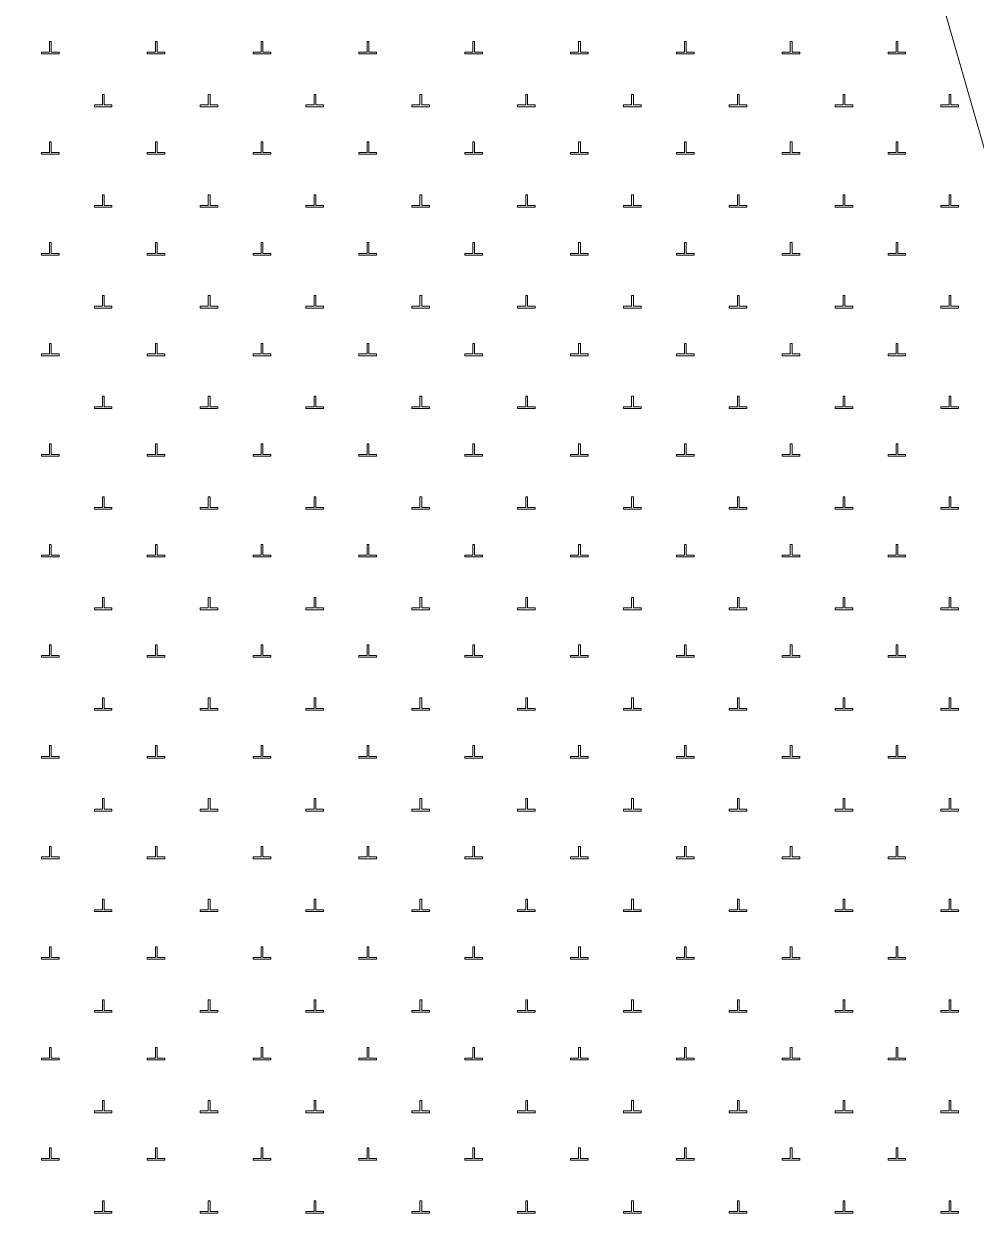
# Model space of a CAD drawing. Header units: metres. Extents: x 551390 to 552118, y 1837759 to 1838646.
# Drawn here: x 551944.91 to 551971.91, y 1838473.36 to 1838507.08 of the extents above; entities that cross this region are included whole.
import ezdxf

# ---------------------------------------------------------------- set-up
doc = ezdxf.new("R2010")
doc.units = ezdxf.units.M
doc.header["$LTSCALE"] = 0.8
doc.layers.add('10', color=7, linetype='Continuous', lineweight=13)
doc.layers.add('19', color=7, linetype='Continuous', lineweight=13)

msp = doc.modelspace()

# ---------------------------------------------------------------- linework, layer by layer
at = {"layer": '10'}
msp.add_lwpolyline([(551973.16, 1838500), (551951.16, 1838576.61), (551951.17, 1838576.63), (551932.18, 1838574.02), (551935.39, 1838524.4), (551872.61, 1838520.36), (551870.95, 1838519.99), (551873.12, 1838500)], dxfattribs=at)
at = {"layer": '19'}
for points in [[(551945.41, 1838506.23), (551945.91, 1838506.23), (551945.91, 1838506.28), (551945.69, 1838506.28), (551945.69, 1838506.58), (551945.64, 1838506.58), (551945.64, 1838506.28), (551945.41, 1838506.28)], [(551948.41, 1838506.23), (551948.91, 1838506.23), (551948.91, 1838506.28), (551948.69, 1838506.28), (551948.69, 1838506.58), (551948.64, 1838506.58), (551948.64, 1838506.28), (551948.41, 1838506.28)], [(551951.41, 1838506.23), (551951.91, 1838506.23), (551951.91, 1838506.28), (551951.69, 1838506.28), (551951.69, 1838506.58), (551951.64, 1838506.58), (551951.64, 1838506.28), (551951.41, 1838506.28)], [(551954.41, 1838506.23), (551954.91, 1838506.23), (551954.91, 1838506.28), (551954.69, 1838506.28), (551954.69, 1838506.58), (551954.64, 1838506.58), (551954.64, 1838506.28), (551954.41, 1838506.28)], [(551957.41, 1838506.23), (551957.91, 1838506.23), (551957.91, 1838506.28), (551957.69, 1838506.28), (551957.69, 1838506.58), (551957.64, 1838506.58), (551957.64, 1838506.28), (551957.41, 1838506.28)], [(551960.41, 1838506.23), (551960.91, 1838506.23), (551960.91, 1838506.28), (551960.69, 1838506.28), (551960.69, 1838506.58), (551960.64, 1838506.58), (551960.64, 1838506.28), (551960.41, 1838506.28)], [(551963.41, 1838506.23), (551963.91, 1838506.23), (551963.91, 1838506.28), (551963.69, 1838506.28), (551963.69, 1838506.58), (551963.64, 1838506.58), (551963.64, 1838506.28), (551963.41, 1838506.28)], [(551966.41, 1838506.23), (551966.91, 1838506.23), (551966.91, 1838506.28), (551966.69, 1838506.28), (551966.69, 1838506.58), (551966.64, 1838506.58), (551966.64, 1838506.28), (551966.41, 1838506.28)], [(551969.41, 1838506.23), (551969.91, 1838506.23), (551969.91, 1838506.28), (551969.69, 1838506.28), (551969.69, 1838506.58), (551969.64, 1838506.58), (551969.64, 1838506.28), (551969.41, 1838506.28)], [(551946.91, 1838504.73), (551947.41, 1838504.73), (551947.41, 1838504.78), (551947.19, 1838504.78), (551947.19, 1838505.08), (551947.14, 1838505.08), (551947.14, 1838504.78), (551946.91, 1838504.78)], [(551949.91, 1838504.73), (551950.41, 1838504.73), (551950.41, 1838504.78), (551950.19, 1838504.78), (551950.19, 1838505.08), (551950.14, 1838505.08), (551950.14, 1838504.78), (551949.91, 1838504.78)], [(551952.91, 1838504.73), (551953.41, 1838504.73), (551953.41, 1838504.78), (551953.19, 1838504.78), (551953.19, 1838505.08), (551953.14, 1838505.08), (551953.14, 1838504.78), (551952.91, 1838504.78)], [(551955.91, 1838504.73), (551956.41, 1838504.73), (551956.41, 1838504.78), (551956.19, 1838504.78), (551956.19, 1838505.08), (551956.14, 1838505.08), (551956.14, 1838504.78), (551955.91, 1838504.78)], [(551958.91, 1838504.73), (551959.41, 1838504.73), (551959.41, 1838504.78), (551959.19, 1838504.78), (551959.19, 1838505.08), (551959.14, 1838505.08), (551959.14, 1838504.78), (551958.91, 1838504.78)], [(551961.91, 1838504.73), (551962.41, 1838504.73), (551962.41, 1838504.78), (551962.19, 1838504.78), (551962.19, 1838505.08), (551962.14, 1838505.08), (551962.14, 1838504.78), (551961.91, 1838504.78)], [(551964.91, 1838504.73), (551965.41, 1838504.73), (551965.41, 1838504.78), (551965.19, 1838504.78), (551965.19, 1838505.08), (551965.14, 1838505.08), (551965.14, 1838504.78), (551964.91, 1838504.78)], [(551967.91, 1838504.73), (551968.41, 1838504.73), (551968.41, 1838504.78), (551968.19, 1838504.78), (551968.19, 1838505.08), (551968.14, 1838505.08), (551968.14, 1838504.78), (551967.91, 1838504.78)], [(551970.91, 1838504.73), (551971.41, 1838504.73), (551971.41, 1838504.78), (551971.19, 1838504.78), (551971.19, 1838505.08), (551971.14, 1838505.08), (551971.14, 1838504.78), (551970.91, 1838504.78)], [(551945.41, 1838503.38), (551945.91, 1838503.38), (551945.91, 1838503.43), (551945.69, 1838503.43), (551945.69, 1838503.73), (551945.64, 1838503.73), (551945.64, 1838503.43), (551945.41, 1838503.43)], [(551948.41, 1838503.38), (551948.91, 1838503.38), (551948.91, 1838503.43), (551948.69, 1838503.43), (551948.69, 1838503.73), (551948.64, 1838503.73), (551948.64, 1838503.43), (551948.41, 1838503.43)], [(551951.41, 1838503.38), (551951.91, 1838503.38), (551951.91, 1838503.43), (551951.69, 1838503.43), (551951.69, 1838503.73), (551951.64, 1838503.73), (551951.64, 1838503.43), (551951.41, 1838503.43)], [(551954.41, 1838503.38), (551954.91, 1838503.38), (551954.91, 1838503.43), (551954.69, 1838503.43), (551954.69, 1838503.73), (551954.64, 1838503.73), (551954.64, 1838503.43), (551954.41, 1838503.43)], [(551957.41, 1838503.38), (551957.91, 1838503.38), (551957.91, 1838503.43), (551957.69, 1838503.43), (551957.69, 1838503.73), (551957.64, 1838503.73), (551957.64, 1838503.43), (551957.41, 1838503.43)], [(551960.41, 1838503.38), (551960.91, 1838503.38), (551960.91, 1838503.43), (551960.69, 1838503.43), (551960.69, 1838503.73), (551960.64, 1838503.73), (551960.64, 1838503.43), (551960.41, 1838503.43)], [(551963.41, 1838503.38), (551963.91, 1838503.38), (551963.91, 1838503.43), (551963.69, 1838503.43), (551963.69, 1838503.73), (551963.64, 1838503.73), (551963.64, 1838503.43), (551963.41, 1838503.43)], [(551966.41, 1838503.38), (551966.91, 1838503.38), (551966.91, 1838503.43), (551966.69, 1838503.43), (551966.69, 1838503.73), (551966.64, 1838503.73), (551966.64, 1838503.43), (551966.41, 1838503.43)], [(551969.41, 1838503.38), (551969.91, 1838503.38), (551969.91, 1838503.43), (551969.69, 1838503.43), (551969.69, 1838503.73), (551969.64, 1838503.73), (551969.64, 1838503.43), (551969.41, 1838503.43)], [(551946.91, 1838501.88), (551947.41, 1838501.88), (551947.41, 1838501.93), (551947.19, 1838501.93), (551947.19, 1838502.23), (551947.14, 1838502.23), (551947.14, 1838501.93), (551946.91, 1838501.93)], [(551949.91, 1838501.88), (551950.41, 1838501.88), (551950.41, 1838501.93), (551950.19, 1838501.93), (551950.19, 1838502.23), (551950.14, 1838502.23), (551950.14, 1838501.93), (551949.91, 1838501.93)], [(551952.91, 1838501.88), (551953.41, 1838501.88), (551953.41, 1838501.93), (551953.19, 1838501.93), (551953.19, 1838502.23), (551953.14, 1838502.23), (551953.14, 1838501.93), (551952.91, 1838501.93)], [(551955.91, 1838501.88), (551956.41, 1838501.88), (551956.41, 1838501.93), (551956.19, 1838501.93), (551956.19, 1838502.23), (551956.14, 1838502.23), (551956.14, 1838501.93), (551955.91, 1838501.93)], [(551958.91, 1838501.88), (551959.41, 1838501.88), (551959.41, 1838501.93), (551959.19, 1838501.93), (551959.19, 1838502.23), (551959.14, 1838502.23), (551959.14, 1838501.93), (551958.91, 1838501.93)], [(551961.91, 1838501.88), (551962.41, 1838501.88), (551962.41, 1838501.93), (551962.19, 1838501.93), (551962.19, 1838502.23), (551962.14, 1838502.23), (551962.14, 1838501.93), (551961.91, 1838501.93)], [(551964.91, 1838501.88), (551965.41, 1838501.88), (551965.41, 1838501.93), (551965.19, 1838501.93), (551965.19, 1838502.23), (551965.14, 1838502.23), (551965.14, 1838501.93), (551964.91, 1838501.93)], [(551967.91, 1838501.88), (551968.41, 1838501.88), (551968.41, 1838501.93), (551968.19, 1838501.93), (551968.19, 1838502.23), (551968.14, 1838502.23), (551968.14, 1838501.93), (551967.91, 1838501.93)], [(551970.91, 1838501.88), (551971.41, 1838501.88), (551971.41, 1838501.93), (551971.19, 1838501.93), (551971.19, 1838502.23), (551971.14, 1838502.23), (551971.14, 1838501.93), (551970.91, 1838501.93)], [(551945.41, 1838500.52), (551945.91, 1838500.52), (551945.91, 1838500.57), (551945.69, 1838500.57), (551945.69, 1838500.88), (551945.64, 1838500.88), (551945.64, 1838500.57), (551945.41, 1838500.57)], [(551948.41, 1838500.52), (551948.91, 1838500.52), (551948.91, 1838500.57), (551948.69, 1838500.57), (551948.69, 1838500.88), (551948.64, 1838500.88), (551948.64, 1838500.57), (551948.41, 1838500.57)], [(551951.41, 1838500.52), (551951.91, 1838500.52), (551951.91, 1838500.57), (551951.69, 1838500.57), (551951.69, 1838500.88), (551951.64, 1838500.88), (551951.64, 1838500.57), (551951.41, 1838500.57)], [(551954.41, 1838500.52), (551954.91, 1838500.52), (551954.91, 1838500.57), (551954.69, 1838500.57), (551954.69, 1838500.88), (551954.64, 1838500.88), (551954.64, 1838500.57), (551954.41, 1838500.57)], [(551957.41, 1838500.52), (551957.91, 1838500.52), (551957.91, 1838500.57), (551957.69, 1838500.57), (551957.69, 1838500.88), (551957.64, 1838500.88), (551957.64, 1838500.57), (551957.41, 1838500.57)], [(551960.41, 1838500.52), (551960.91, 1838500.52), (551960.91, 1838500.57), (551960.69, 1838500.57), (551960.69, 1838500.88), (551960.64, 1838500.88), (551960.64, 1838500.57), (551960.41, 1838500.57)], [(551963.41, 1838500.52), (551963.91, 1838500.52), (551963.91, 1838500.57), (551963.69, 1838500.57), (551963.69, 1838500.88), (551963.64, 1838500.88), (551963.64, 1838500.57), (551963.41, 1838500.57)], [(551966.41, 1838500.52), (551966.91, 1838500.52), (551966.91, 1838500.57), (551966.69, 1838500.57), (551966.69, 1838500.88), (551966.64, 1838500.88), (551966.64, 1838500.57), (551966.41, 1838500.57)], [(551969.41, 1838500.52), (551969.91, 1838500.52), (551969.91, 1838500.57), (551969.69, 1838500.57), (551969.69, 1838500.88), (551969.64, 1838500.88), (551969.64, 1838500.57), (551969.41, 1838500.57)], [(551946.91, 1838499.02), (551947.41, 1838499.02), (551947.41, 1838499.07), (551947.19, 1838499.07), (551947.19, 1838499.38), (551947.14, 1838499.38), (551947.14, 1838499.07), (551946.91, 1838499.07)], [(551949.91, 1838499.02), (551950.41, 1838499.02), (551950.41, 1838499.07), (551950.19, 1838499.07), (551950.19, 1838499.38), (551950.14, 1838499.38), (551950.14, 1838499.07), (551949.91, 1838499.07)], [(551952.91, 1838499.02), (551953.41, 1838499.02), (551953.41, 1838499.07), (551953.19, 1838499.07), (551953.19, 1838499.38), (551953.14, 1838499.38), (551953.14, 1838499.07), (551952.91, 1838499.07)], [(551955.91, 1838499.02), (551956.41, 1838499.02), (551956.41, 1838499.07), (551956.19, 1838499.07), (551956.19, 1838499.38), (551956.14, 1838499.38), (551956.14, 1838499.07), (551955.91, 1838499.07)], [(551958.91, 1838499.02), (551959.41, 1838499.02), (551959.41, 1838499.07), (551959.19, 1838499.07), (551959.19, 1838499.38), (551959.14, 1838499.38), (551959.14, 1838499.07), (551958.91, 1838499.07)], [(551961.91, 1838499.02), (551962.41, 1838499.02), (551962.41, 1838499.07), (551962.19, 1838499.07), (551962.19, 1838499.38), (551962.14, 1838499.38), (551962.14, 1838499.07), (551961.91, 1838499.07)], [(551964.91, 1838499.02), (551965.41, 1838499.02), (551965.41, 1838499.07), (551965.19, 1838499.07), (551965.19, 1838499.38), (551965.14, 1838499.38), (551965.14, 1838499.07), (551964.91, 1838499.07)], [(551967.91, 1838499.02), (551968.41, 1838499.02), (551968.41, 1838499.07), (551968.19, 1838499.07), (551968.19, 1838499.38), (551968.14, 1838499.38), (551968.14, 1838499.07), (551967.91, 1838499.07)], [(551970.91, 1838499.02), (551971.41, 1838499.02), (551971.41, 1838499.07), (551971.19, 1838499.07), (551971.19, 1838499.38), (551971.14, 1838499.38), (551971.14, 1838499.07), (551970.91, 1838499.07)], [(551945.41, 1838497.67), (551945.91, 1838497.67), (551945.91, 1838497.72), (551945.69, 1838497.72), (551945.69, 1838498.02), (551945.64, 1838498.02), (551945.64, 1838497.72), (551945.41, 1838497.72)], [(551948.41, 1838497.67), (551948.91, 1838497.67), (551948.91, 1838497.72), (551948.69, 1838497.72), (551948.69, 1838498.02), (551948.64, 1838498.02), (551948.64, 1838497.72), (551948.41, 1838497.72)], [(551951.41, 1838497.67), (551951.91, 1838497.67), (551951.91, 1838497.72), (551951.69, 1838497.72), (551951.69, 1838498.02), (551951.64, 1838498.02), (551951.64, 1838497.72), (551951.41, 1838497.72)], [(551954.41, 1838497.67), (551954.91, 1838497.67), (551954.91, 1838497.72), (551954.69, 1838497.72), (551954.69, 1838498.02), (551954.64, 1838498.02), (551954.64, 1838497.72), (551954.41, 1838497.72)], [(551957.41, 1838497.67), (551957.91, 1838497.67), (551957.91, 1838497.72), (551957.69, 1838497.72), (551957.69, 1838498.02), (551957.64, 1838498.02), (551957.64, 1838497.72), (551957.41, 1838497.72)], [(551960.41, 1838497.67), (551960.91, 1838497.67), (551960.91, 1838497.72), (551960.69, 1838497.72), (551960.69, 1838498.02), (551960.64, 1838498.02), (551960.64, 1838497.72), (551960.41, 1838497.72)], [(551963.41, 1838497.67), (551963.91, 1838497.67), (551963.91, 1838497.72), (551963.69, 1838497.72), (551963.69, 1838498.02), (551963.64, 1838498.02), (551963.64, 1838497.72), (551963.41, 1838497.72)], [(551966.41, 1838497.67), (551966.91, 1838497.67), (551966.91, 1838497.72), (551966.69, 1838497.72), (551966.69, 1838498.02), (551966.64, 1838498.02), (551966.64, 1838497.72), (551966.41, 1838497.72)], [(551969.41, 1838497.67), (551969.91, 1838497.67), (551969.91, 1838497.72), (551969.69, 1838497.72), (551969.69, 1838498.02), (551969.64, 1838498.02), (551969.64, 1838497.72), (551969.41, 1838497.72)], [(551946.91, 1838496.17), (551947.41, 1838496.17), (551947.41, 1838496.22), (551947.19, 1838496.22), (551947.19, 1838496.52), (551947.14, 1838496.52), (551947.14, 1838496.22), (551946.91, 1838496.22)], [(551949.91, 1838496.17), (551950.41, 1838496.17), (551950.41, 1838496.22), (551950.19, 1838496.22), (551950.19, 1838496.52), (551950.14, 1838496.52), (551950.14, 1838496.22), (551949.91, 1838496.22)], [(551952.91, 1838496.17), (551953.41, 1838496.17), (551953.41, 1838496.22), (551953.19, 1838496.22), (551953.19, 1838496.52), (551953.14, 1838496.52), (551953.14, 1838496.22), (551952.91, 1838496.22)], [(551955.91, 1838496.17), (551956.41, 1838496.17), (551956.41, 1838496.22), (551956.19, 1838496.22), (551956.19, 1838496.52), (551956.14, 1838496.52), (551956.14, 1838496.22), (551955.91, 1838496.22)], [(551958.91, 1838496.17), (551959.41, 1838496.17), (551959.41, 1838496.22), (551959.19, 1838496.22), (551959.19, 1838496.52), (551959.14, 1838496.52), (551959.14, 1838496.22), (551958.91, 1838496.22)], [(551961.91, 1838496.17), (551962.41, 1838496.17), (551962.41, 1838496.22), (551962.19, 1838496.22), (551962.19, 1838496.52), (551962.14, 1838496.52), (551962.14, 1838496.22), (551961.91, 1838496.22)], [(551964.91, 1838496.17), (551965.41, 1838496.17), (551965.41, 1838496.22), (551965.19, 1838496.22), (551965.19, 1838496.52), (551965.14, 1838496.52), (551965.14, 1838496.22), (551964.91, 1838496.22)], [(551967.91, 1838496.17), (551968.41, 1838496.17), (551968.41, 1838496.22), (551968.19, 1838496.22), (551968.19, 1838496.52), (551968.14, 1838496.52), (551968.14, 1838496.22), (551967.91, 1838496.22)], [(551970.91, 1838496.17), (551971.41, 1838496.17), (551971.41, 1838496.22), (551971.19, 1838496.22), (551971.19, 1838496.52), (551971.14, 1838496.52), (551971.14, 1838496.22), (551970.91, 1838496.22)], [(551945.41, 1838494.82), (551945.91, 1838494.82), (551945.91, 1838494.87), (551945.69, 1838494.87), (551945.69, 1838495.17), (551945.64, 1838495.17), (551945.64, 1838494.87), (551945.41, 1838494.87)], [(551948.41, 1838494.82), (551948.91, 1838494.82), (551948.91, 1838494.87), (551948.69, 1838494.87), (551948.69, 1838495.17), (551948.64, 1838495.17), (551948.64, 1838494.87), (551948.41, 1838494.87)], [(551951.41, 1838494.82), (551951.91, 1838494.82), (551951.91, 1838494.87), (551951.69, 1838494.87), (551951.69, 1838495.17), (551951.64, 1838495.17), (551951.64, 1838494.87), (551951.41, 1838494.87)], [(551954.41, 1838494.82), (551954.91, 1838494.82), (551954.91, 1838494.87), (551954.69, 1838494.87), (551954.69, 1838495.17), (551954.64, 1838495.17), (551954.64, 1838494.87), (551954.41, 1838494.87)], [(551957.41, 1838494.82), (551957.91, 1838494.82), (551957.91, 1838494.87), (551957.69, 1838494.87), (551957.69, 1838495.17), (551957.64, 1838495.17), (551957.64, 1838494.87), (551957.41, 1838494.87)], [(551960.41, 1838494.82), (551960.91, 1838494.82), (551960.91, 1838494.87), (551960.69, 1838494.87), (551960.69, 1838495.17), (551960.64, 1838495.17), (551960.64, 1838494.87), (551960.41, 1838494.87)], [(551963.41, 1838494.82), (551963.91, 1838494.82), (551963.91, 1838494.87), (551963.69, 1838494.87), (551963.69, 1838495.17), (551963.64, 1838495.17), (551963.64, 1838494.87), (551963.41, 1838494.87)], [(551966.41, 1838494.82), (551966.91, 1838494.82), (551966.91, 1838494.87), (551966.69, 1838494.87), (551966.69, 1838495.17), (551966.64, 1838495.17), (551966.64, 1838494.87), (551966.41, 1838494.87)], [(551969.41, 1838494.82), (551969.91, 1838494.82), (551969.91, 1838494.87), (551969.69, 1838494.87), (551969.69, 1838495.17), (551969.64, 1838495.17), (551969.64, 1838494.87), (551969.41, 1838494.87)], [(551946.91, 1838493.32), (551947.41, 1838493.32), (551947.41, 1838493.37), (551947.19, 1838493.37), (551947.19, 1838493.67), (551947.14, 1838493.67), (551947.14, 1838493.37), (551946.91, 1838493.37)], [(551949.91, 1838493.32), (551950.41, 1838493.32), (551950.41, 1838493.37), (551950.19, 1838493.37), (551950.19, 1838493.67), (551950.14, 1838493.67), (551950.14, 1838493.37), (551949.91, 1838493.37)], [(551952.91, 1838493.32), (551953.41, 1838493.32), (551953.41, 1838493.37), (551953.19, 1838493.37), (551953.19, 1838493.67), (551953.14, 1838493.67), (551953.14, 1838493.37), (551952.91, 1838493.37)], [(551955.91, 1838493.32), (551956.41, 1838493.32), (551956.41, 1838493.37), (551956.19, 1838493.37), (551956.19, 1838493.67), (551956.14, 1838493.67), (551956.14, 1838493.37), (551955.91, 1838493.37)], [(551958.91, 1838493.32), (551959.41, 1838493.32), (551959.41, 1838493.37), (551959.19, 1838493.37), (551959.19, 1838493.67), (551959.14, 1838493.67), (551959.14, 1838493.37), (551958.91, 1838493.37)], [(551961.91, 1838493.32), (551962.41, 1838493.32), (551962.41, 1838493.37), (551962.19, 1838493.37), (551962.19, 1838493.67), (551962.14, 1838493.67), (551962.14, 1838493.37), (551961.91, 1838493.37)], [(551964.91, 1838493.32), (551965.41, 1838493.32), (551965.41, 1838493.37), (551965.19, 1838493.37), (551965.19, 1838493.67), (551965.14, 1838493.67), (551965.14, 1838493.37), (551964.91, 1838493.37)], [(551967.91, 1838493.32), (551968.41, 1838493.32), (551968.41, 1838493.37), (551968.19, 1838493.37), (551968.19, 1838493.67), (551968.14, 1838493.67), (551968.14, 1838493.37), (551967.91, 1838493.37)], [(551970.91, 1838493.32), (551971.41, 1838493.32), (551971.41, 1838493.37), (551971.19, 1838493.37), (551971.19, 1838493.67), (551971.14, 1838493.67), (551971.14, 1838493.37), (551970.91, 1838493.37)], [(551945.41, 1838491.97), (551945.91, 1838491.97), (551945.91, 1838492.02), (551945.69, 1838492.02), (551945.69, 1838492.32), (551945.64, 1838492.32), (551945.64, 1838492.02), (551945.41, 1838492.02)], [(551948.41, 1838491.97), (551948.91, 1838491.97), (551948.91, 1838492.02), (551948.69, 1838492.02), (551948.69, 1838492.32), (551948.64, 1838492.32), (551948.64, 1838492.02), (551948.41, 1838492.02)], [(551951.41, 1838491.97), (551951.91, 1838491.97), (551951.91, 1838492.02), (551951.69, 1838492.02), (551951.69, 1838492.32), (551951.64, 1838492.32), (551951.64, 1838492.02), (551951.41, 1838492.02)], [(551954.41, 1838491.97), (551954.91, 1838491.97), (551954.91, 1838492.02), (551954.69, 1838492.02), (551954.69, 1838492.32), (551954.64, 1838492.32), (551954.64, 1838492.02), (551954.41, 1838492.02)], [(551957.41, 1838491.97), (551957.91, 1838491.97), (551957.91, 1838492.02), (551957.69, 1838492.02), (551957.69, 1838492.32), (551957.64, 1838492.32), (551957.64, 1838492.02), (551957.41, 1838492.02)], [(551960.41, 1838491.97), (551960.91, 1838491.97), (551960.91, 1838492.02), (551960.69, 1838492.02), (551960.69, 1838492.32), (551960.64, 1838492.32), (551960.64, 1838492.02), (551960.41, 1838492.02)], [(551963.41, 1838491.97), (551963.91, 1838491.97), (551963.91, 1838492.02), (551963.69, 1838492.02), (551963.69, 1838492.32), (551963.64, 1838492.32), (551963.64, 1838492.02), (551963.41, 1838492.02)], [(551966.41, 1838491.97), (551966.91, 1838491.97), (551966.91, 1838492.02), (551966.69, 1838492.02), (551966.69, 1838492.32), (551966.64, 1838492.32), (551966.64, 1838492.02), (551966.41, 1838492.02)], [(551969.41, 1838491.97), (551969.91, 1838491.97), (551969.91, 1838492.02), (551969.69, 1838492.02), (551969.69, 1838492.32), (551969.64, 1838492.32), (551969.64, 1838492.02), (551969.41, 1838492.02)], [(551946.91, 1838490.47), (551947.41, 1838490.47), (551947.41, 1838490.52), (551947.19, 1838490.52), (551947.19, 1838490.82), (551947.14, 1838490.82), (551947.14, 1838490.52), (551946.91, 1838490.52)], [(551949.91, 1838490.47), (551950.41, 1838490.47), (551950.41, 1838490.52), (551950.19, 1838490.52), (551950.19, 1838490.82), (551950.14, 1838490.82), (551950.14, 1838490.52), (551949.91, 1838490.52)], [(551952.91, 1838490.47), (551953.41, 1838490.47), (551953.41, 1838490.52), (551953.19, 1838490.52), (551953.19, 1838490.82), (551953.14, 1838490.82), (551953.14, 1838490.52), (551952.91, 1838490.52)], [(551955.91, 1838490.47), (551956.41, 1838490.47), (551956.41, 1838490.52), (551956.19, 1838490.52), (551956.19, 1838490.82), (551956.14, 1838490.82), (551956.14, 1838490.52), (551955.91, 1838490.52)], [(551958.91, 1838490.47), (551959.41, 1838490.47), (551959.41, 1838490.52), (551959.19, 1838490.52), (551959.19, 1838490.82), (551959.14, 1838490.82), (551959.14, 1838490.52), (551958.91, 1838490.52)], [(551961.91, 1838490.47), (551962.41, 1838490.47), (551962.41, 1838490.52), (551962.19, 1838490.52), (551962.19, 1838490.82), (551962.14, 1838490.82), (551962.14, 1838490.52), (551961.91, 1838490.52)], [(551964.91, 1838490.47), (551965.41, 1838490.47), (551965.41, 1838490.52), (551965.19, 1838490.52), (551965.19, 1838490.82), (551965.14, 1838490.82), (551965.14, 1838490.52), (551964.91, 1838490.52)], [(551967.91, 1838490.47), (551968.41, 1838490.47), (551968.41, 1838490.52), (551968.19, 1838490.52), (551968.19, 1838490.82), (551968.14, 1838490.82), (551968.14, 1838490.52), (551967.91, 1838490.52)], [(551970.91, 1838490.47), (551971.41, 1838490.47), (551971.41, 1838490.52), (551971.19, 1838490.52), (551971.19, 1838490.82), (551971.14, 1838490.82), (551971.14, 1838490.52), (551970.91, 1838490.52)], [(551945.41, 1838489.12), (551945.91, 1838489.12), (551945.91, 1838489.17), (551945.69, 1838489.17), (551945.69, 1838489.47), (551945.64, 1838489.47), (551945.64, 1838489.17), (551945.41, 1838489.17)], [(551948.41, 1838489.12), (551948.91, 1838489.12), (551948.91, 1838489.17), (551948.69, 1838489.17), (551948.69, 1838489.47), (551948.64, 1838489.47), (551948.64, 1838489.17), (551948.41, 1838489.17)], [(551951.41, 1838489.12), (551951.91, 1838489.12), (551951.91, 1838489.17), (551951.69, 1838489.17), (551951.69, 1838489.47), (551951.64, 1838489.47), (551951.64, 1838489.17), (551951.41, 1838489.17)], [(551954.41, 1838489.12), (551954.91, 1838489.12), (551954.91, 1838489.17), (551954.69, 1838489.17), (551954.69, 1838489.47), (551954.64, 1838489.47), (551954.64, 1838489.17), (551954.41, 1838489.17)], [(551957.41, 1838489.12), (551957.91, 1838489.12), (551957.91, 1838489.17), (551957.69, 1838489.17), (551957.69, 1838489.47), (551957.64, 1838489.47), (551957.64, 1838489.17), (551957.41, 1838489.17)], [(551960.41, 1838489.12), (551960.91, 1838489.12), (551960.91, 1838489.17), (551960.69, 1838489.17), (551960.69, 1838489.47), (551960.64, 1838489.47), (551960.64, 1838489.17), (551960.41, 1838489.17)], [(551963.41, 1838489.12), (551963.91, 1838489.12), (551963.91, 1838489.17), (551963.69, 1838489.17), (551963.69, 1838489.47), (551963.64, 1838489.47), (551963.64, 1838489.17), (551963.41, 1838489.17)], [(551966.41, 1838489.12), (551966.91, 1838489.12), (551966.91, 1838489.17), (551966.69, 1838489.17), (551966.69, 1838489.47), (551966.64, 1838489.47), (551966.64, 1838489.17), (551966.41, 1838489.17)], [(551969.41, 1838489.12), (551969.91, 1838489.12), (551969.91, 1838489.17), (551969.69, 1838489.17), (551969.69, 1838489.47), (551969.64, 1838489.47), (551969.64, 1838489.17), (551969.41, 1838489.17)], [(551946.91, 1838487.62), (551947.41, 1838487.62), (551947.41, 1838487.67), (551947.19, 1838487.67), (551947.19, 1838487.97), (551947.14, 1838487.97), (551947.14, 1838487.67), (551946.91, 1838487.67)], [(551949.91, 1838487.62), (551950.41, 1838487.62), (551950.41, 1838487.67), (551950.19, 1838487.67), (551950.19, 1838487.97), (551950.14, 1838487.97), (551950.14, 1838487.67), (551949.91, 1838487.67)], [(551952.91, 1838487.62), (551953.41, 1838487.62), (551953.41, 1838487.67), (551953.19, 1838487.67), (551953.19, 1838487.97), (551953.14, 1838487.97), (551953.14, 1838487.67), (551952.91, 1838487.67)], [(551955.91, 1838487.62), (551956.41, 1838487.62), (551956.41, 1838487.67), (551956.19, 1838487.67), (551956.19, 1838487.97), (551956.14, 1838487.97), (551956.14, 1838487.67), (551955.91, 1838487.67)], [(551958.91, 1838487.62), (551959.41, 1838487.62), (551959.41, 1838487.67), (551959.19, 1838487.67), (551959.19, 1838487.97), (551959.14, 1838487.97), (551959.14, 1838487.67), (551958.91, 1838487.67)], [(551961.91, 1838487.62), (551962.41, 1838487.62), (551962.41, 1838487.67), (551962.19, 1838487.67), (551962.19, 1838487.97), (551962.14, 1838487.97), (551962.14, 1838487.67), (551961.91, 1838487.67)], [(551964.91, 1838487.62), (551965.41, 1838487.62), (551965.41, 1838487.67), (551965.19, 1838487.67), (551965.19, 1838487.97), (551965.14, 1838487.97), (551965.14, 1838487.67), (551964.91, 1838487.67)], [(551967.91, 1838487.62), (551968.41, 1838487.62), (551968.41, 1838487.67), (551968.19, 1838487.67), (551968.19, 1838487.97), (551968.14, 1838487.97), (551968.14, 1838487.67), (551967.91, 1838487.67)], [(551970.91, 1838487.62), (551971.41, 1838487.62), (551971.41, 1838487.67), (551971.19, 1838487.67), (551971.19, 1838487.97), (551971.14, 1838487.97), (551971.14, 1838487.67), (551970.91, 1838487.67)], [(551945.41, 1838486.26), (551945.91, 1838486.26), (551945.91, 1838486.31), (551945.69, 1838486.31), (551945.69, 1838486.62), (551945.64, 1838486.62), (551945.64, 1838486.31), (551945.41, 1838486.31)], [(551948.41, 1838486.26), (551948.91, 1838486.26), (551948.91, 1838486.31), (551948.69, 1838486.31), (551948.69, 1838486.62), (551948.64, 1838486.62), (551948.64, 1838486.31), (551948.41, 1838486.31)], [(551951.41, 1838486.26), (551951.91, 1838486.26), (551951.91, 1838486.31), (551951.69, 1838486.31), (551951.69, 1838486.62), (551951.64, 1838486.62), (551951.64, 1838486.31), (551951.41, 1838486.31)], [(551954.41, 1838486.26), (551954.91, 1838486.26), (551954.91, 1838486.31), (551954.69, 1838486.31), (551954.69, 1838486.62), (551954.64, 1838486.62), (551954.64, 1838486.31), (551954.41, 1838486.31)], [(551957.41, 1838486.26), (551957.91, 1838486.26), (551957.91, 1838486.31), (551957.69, 1838486.31), (551957.69, 1838486.62), (551957.64, 1838486.62), (551957.64, 1838486.31), (551957.41, 1838486.31)], [(551960.41, 1838486.26), (551960.91, 1838486.26), (551960.91, 1838486.31), (551960.69, 1838486.31), (551960.69, 1838486.62), (551960.64, 1838486.62), (551960.64, 1838486.31), (551960.41, 1838486.31)], [(551963.41, 1838486.26), (551963.91, 1838486.26), (551963.91, 1838486.31), (551963.69, 1838486.31), (551963.69, 1838486.62), (551963.64, 1838486.62), (551963.64, 1838486.31), (551963.41, 1838486.31)], [(551966.41, 1838486.26), (551966.91, 1838486.26), (551966.91, 1838486.31), (551966.69, 1838486.31), (551966.69, 1838486.62), (551966.64, 1838486.62), (551966.64, 1838486.31), (551966.41, 1838486.31)], [(551969.41, 1838486.26), (551969.91, 1838486.26), (551969.91, 1838486.31), (551969.69, 1838486.31), (551969.69, 1838486.62), (551969.64, 1838486.62), (551969.64, 1838486.31), (551969.41, 1838486.31)], [(551946.91, 1838484.76), (551947.41, 1838484.76), (551947.41, 1838484.81), (551947.19, 1838484.81), (551947.19, 1838485.12), (551947.14, 1838485.12), (551947.14, 1838484.81), (551946.91, 1838484.81)], [(551949.91, 1838484.76), (551950.41, 1838484.76), (551950.41, 1838484.81), (551950.19, 1838484.81), (551950.19, 1838485.12), (551950.14, 1838485.12), (551950.14, 1838484.81), (551949.91, 1838484.81)], [(551952.91, 1838484.76), (551953.41, 1838484.76), (551953.41, 1838484.81), (551953.19, 1838484.81), (551953.19, 1838485.12), (551953.14, 1838485.12), (551953.14, 1838484.81), (551952.91, 1838484.81)], [(551955.91, 1838484.76), (551956.41, 1838484.76), (551956.41, 1838484.81), (551956.19, 1838484.81), (551956.19, 1838485.12), (551956.14, 1838485.12), (551956.14, 1838484.81), (551955.91, 1838484.81)], [(551958.91, 1838484.76), (551959.41, 1838484.76), (551959.41, 1838484.81), (551959.19, 1838484.81), (551959.19, 1838485.12), (551959.14, 1838485.12), (551959.14, 1838484.81), (551958.91, 1838484.81)], [(551961.91, 1838484.76), (551962.41, 1838484.76), (551962.41, 1838484.81), (551962.19, 1838484.81), (551962.19, 1838485.12), (551962.14, 1838485.12), (551962.14, 1838484.81), (551961.91, 1838484.81)], [(551964.91, 1838484.76), (551965.41, 1838484.76), (551965.41, 1838484.81), (551965.19, 1838484.81), (551965.19, 1838485.12), (551965.14, 1838485.12), (551965.14, 1838484.81), (551964.91, 1838484.81)], [(551967.91, 1838484.76), (551968.41, 1838484.76), (551968.41, 1838484.81), (551968.19, 1838484.81), (551968.19, 1838485.12), (551968.14, 1838485.12), (551968.14, 1838484.81), (551967.91, 1838484.81)], [(551970.91, 1838484.76), (551971.41, 1838484.76), (551971.41, 1838484.81), (551971.19, 1838484.81), (551971.19, 1838485.12), (551971.14, 1838485.12), (551971.14, 1838484.81), (551970.91, 1838484.81)], [(551945.41, 1838483.41), (551945.91, 1838483.41), (551945.91, 1838483.46), (551945.69, 1838483.46), (551945.69, 1838483.76), (551945.64, 1838483.76), (551945.64, 1838483.46), (551945.41, 1838483.46)], [(551948.41, 1838483.41), (551948.91, 1838483.41), (551948.91, 1838483.46), (551948.69, 1838483.46), (551948.69, 1838483.76), (551948.64, 1838483.76), (551948.64, 1838483.46), (551948.41, 1838483.46)], [(551951.41, 1838483.41), (551951.91, 1838483.41), (551951.91, 1838483.46), (551951.69, 1838483.46), (551951.69, 1838483.76), (551951.64, 1838483.76), (551951.64, 1838483.46), (551951.41, 1838483.46)], [(551954.41, 1838483.41), (551954.91, 1838483.41), (551954.91, 1838483.46), (551954.69, 1838483.46), (551954.69, 1838483.76), (551954.64, 1838483.76), (551954.64, 1838483.46), (551954.41, 1838483.46)], [(551957.41, 1838483.41), (551957.91, 1838483.41), (551957.91, 1838483.46), (551957.69, 1838483.46), (551957.69, 1838483.76), (551957.64, 1838483.76), (551957.64, 1838483.46), (551957.41, 1838483.46)], [(551960.41, 1838483.41), (551960.91, 1838483.41), (551960.91, 1838483.46), (551960.69, 1838483.46), (551960.69, 1838483.76), (551960.64, 1838483.76), (551960.64, 1838483.46), (551960.41, 1838483.46)], [(551963.41, 1838483.41), (551963.91, 1838483.41), (551963.91, 1838483.46), (551963.69, 1838483.46), (551963.69, 1838483.76), (551963.64, 1838483.76), (551963.64, 1838483.46), (551963.41, 1838483.46)], [(551966.41, 1838483.41), (551966.91, 1838483.41), (551966.91, 1838483.46), (551966.69, 1838483.46), (551966.69, 1838483.76), (551966.64, 1838483.76), (551966.64, 1838483.46), (551966.41, 1838483.46)], [(551969.41, 1838483.41), (551969.91, 1838483.41), (551969.91, 1838483.46), (551969.69, 1838483.46), (551969.69, 1838483.76), (551969.64, 1838483.76), (551969.64, 1838483.46), (551969.41, 1838483.46)], [(551946.91, 1838481.91), (551947.41, 1838481.91), (551947.41, 1838481.96), (551947.19, 1838481.96), (551947.19, 1838482.26), (551947.14, 1838482.26), (551947.14, 1838481.96), (551946.91, 1838481.96)], [(551949.91, 1838481.91), (551950.41, 1838481.91), (551950.41, 1838481.96), (551950.19, 1838481.96), (551950.19, 1838482.26), (551950.14, 1838482.26), (551950.14, 1838481.96), (551949.91, 1838481.96)], [(551952.91, 1838481.91), (551953.41, 1838481.91), (551953.41, 1838481.96), (551953.19, 1838481.96), (551953.19, 1838482.26), (551953.14, 1838482.26), (551953.14, 1838481.96), (551952.91, 1838481.96)], [(551955.91, 1838481.91), (551956.41, 1838481.91), (551956.41, 1838481.96), (551956.19, 1838481.96), (551956.19, 1838482.26), (551956.14, 1838482.26), (551956.14, 1838481.96), (551955.91, 1838481.96)], [(551958.91, 1838481.91), (551959.41, 1838481.91), (551959.41, 1838481.96), (551959.19, 1838481.96), (551959.19, 1838482.26), (551959.14, 1838482.26), (551959.14, 1838481.96), (551958.91, 1838481.96)], [(551961.91, 1838481.91), (551962.41, 1838481.91), (551962.41, 1838481.96), (551962.19, 1838481.96), (551962.19, 1838482.26), (551962.14, 1838482.26), (551962.14, 1838481.96), (551961.91, 1838481.96)], [(551964.91, 1838481.91), (551965.41, 1838481.91), (551965.41, 1838481.96), (551965.19, 1838481.96), (551965.19, 1838482.26), (551965.14, 1838482.26), (551965.14, 1838481.96), (551964.91, 1838481.96)], [(551967.91, 1838481.91), (551968.41, 1838481.91), (551968.41, 1838481.96), (551968.19, 1838481.96), (551968.19, 1838482.26), (551968.14, 1838482.26), (551968.14, 1838481.96), (551967.91, 1838481.96)], [(551970.91, 1838481.91), (551971.41, 1838481.91), (551971.41, 1838481.96), (551971.19, 1838481.96), (551971.19, 1838482.26), (551971.14, 1838482.26), (551971.14, 1838481.96), (551970.91, 1838481.96)], [(551945.41, 1838480.56), (551945.91, 1838480.56), (551945.91, 1838480.61), (551945.69, 1838480.61), (551945.69, 1838480.91), (551945.64, 1838480.91), (551945.64, 1838480.61), (551945.41, 1838480.61)], [(551948.41, 1838480.56), (551948.91, 1838480.56), (551948.91, 1838480.61), (551948.69, 1838480.61), (551948.69, 1838480.91), (551948.64, 1838480.91), (551948.64, 1838480.61), (551948.41, 1838480.61)], [(551951.41, 1838480.56), (551951.91, 1838480.56), (551951.91, 1838480.61), (551951.69, 1838480.61), (551951.69, 1838480.91), (551951.64, 1838480.91), (551951.64, 1838480.61), (551951.41, 1838480.61)], [(551954.41, 1838480.56), (551954.91, 1838480.56), (551954.91, 1838480.61), (551954.69, 1838480.61), (551954.69, 1838480.91), (551954.64, 1838480.91), (551954.64, 1838480.61), (551954.41, 1838480.61)], [(551957.41, 1838480.56), (551957.91, 1838480.56), (551957.91, 1838480.61), (551957.69, 1838480.61), (551957.69, 1838480.91), (551957.64, 1838480.91), (551957.64, 1838480.61), (551957.41, 1838480.61)], [(551960.41, 1838480.56), (551960.91, 1838480.56), (551960.91, 1838480.61), (551960.69, 1838480.61), (551960.69, 1838480.91), (551960.64, 1838480.91), (551960.64, 1838480.61), (551960.41, 1838480.61)], [(551963.41, 1838480.56), (551963.91, 1838480.56), (551963.91, 1838480.61), (551963.69, 1838480.61), (551963.69, 1838480.91), (551963.64, 1838480.91), (551963.64, 1838480.61), (551963.41, 1838480.61)], [(551966.41, 1838480.56), (551966.91, 1838480.56), (551966.91, 1838480.61), (551966.69, 1838480.61), (551966.69, 1838480.91), (551966.64, 1838480.91), (551966.64, 1838480.61), (551966.41, 1838480.61)], [(551969.41, 1838480.56), (551969.91, 1838480.56), (551969.91, 1838480.61), (551969.69, 1838480.61), (551969.69, 1838480.91), (551969.64, 1838480.91), (551969.64, 1838480.61), (551969.41, 1838480.61)], [(551946.91, 1838479.06), (551947.41, 1838479.06), (551947.41, 1838479.11), (551947.19, 1838479.11), (551947.19, 1838479.41), (551947.14, 1838479.41), (551947.14, 1838479.11), (551946.91, 1838479.11)], [(551949.91, 1838479.06), (551950.41, 1838479.06), (551950.41, 1838479.11), (551950.19, 1838479.11), (551950.19, 1838479.41), (551950.14, 1838479.41), (551950.14, 1838479.11), (551949.91, 1838479.11)], [(551952.91, 1838479.06), (551953.41, 1838479.06), (551953.41, 1838479.11), (551953.19, 1838479.11), (551953.19, 1838479.41), (551953.14, 1838479.41), (551953.14, 1838479.11), (551952.91, 1838479.11)], [(551955.91, 1838479.06), (551956.41, 1838479.06), (551956.41, 1838479.11), (551956.19, 1838479.11), (551956.19, 1838479.41), (551956.14, 1838479.41), (551956.14, 1838479.11), (551955.91, 1838479.11)], [(551958.91, 1838479.06), (551959.41, 1838479.06), (551959.41, 1838479.11), (551959.19, 1838479.11), (551959.19, 1838479.41), (551959.14, 1838479.41), (551959.14, 1838479.11), (551958.91, 1838479.11)], [(551961.91, 1838479.06), (551962.41, 1838479.06), (551962.41, 1838479.11), (551962.19, 1838479.11), (551962.19, 1838479.41), (551962.14, 1838479.41), (551962.14, 1838479.11), (551961.91, 1838479.11)], [(551964.91, 1838479.06), (551965.41, 1838479.06), (551965.41, 1838479.11), (551965.19, 1838479.11), (551965.19, 1838479.41), (551965.14, 1838479.41), (551965.14, 1838479.11), (551964.91, 1838479.11)], [(551967.91, 1838479.06), (551968.41, 1838479.06), (551968.41, 1838479.11), (551968.19, 1838479.11), (551968.19, 1838479.41), (551968.14, 1838479.41), (551968.14, 1838479.11), (551967.91, 1838479.11)], [(551970.91, 1838479.06), (551971.41, 1838479.06), (551971.41, 1838479.11), (551971.19, 1838479.11), (551971.19, 1838479.41), (551971.14, 1838479.41), (551971.14, 1838479.11), (551970.91, 1838479.11)], [(551945.41, 1838477.71), (551945.91, 1838477.71), (551945.91, 1838477.76), (551945.69, 1838477.76), (551945.69, 1838478.06), (551945.64, 1838478.06), (551945.64, 1838477.76), (551945.41, 1838477.76)], [(551948.41, 1838477.71), (551948.91, 1838477.71), (551948.91, 1838477.76), (551948.69, 1838477.76), (551948.69, 1838478.06), (551948.64, 1838478.06), (551948.64, 1838477.76), (551948.41, 1838477.76)], [(551951.41, 1838477.71), (551951.91, 1838477.71), (551951.91, 1838477.76), (551951.69, 1838477.76), (551951.69, 1838478.06), (551951.64, 1838478.06), (551951.64, 1838477.76), (551951.41, 1838477.76)], [(551954.41, 1838477.71), (551954.91, 1838477.71), (551954.91, 1838477.76), (551954.69, 1838477.76), (551954.69, 1838478.06), (551954.64, 1838478.06), (551954.64, 1838477.76), (551954.41, 1838477.76)], [(551957.41, 1838477.71), (551957.91, 1838477.71), (551957.91, 1838477.76), (551957.69, 1838477.76), (551957.69, 1838478.06), (551957.64, 1838478.06), (551957.64, 1838477.76), (551957.41, 1838477.76)], [(551960.41, 1838477.71), (551960.91, 1838477.71), (551960.91, 1838477.76), (551960.69, 1838477.76), (551960.69, 1838478.06), (551960.64, 1838478.06), (551960.64, 1838477.76), (551960.41, 1838477.76)], [(551963.41, 1838477.71), (551963.91, 1838477.71), (551963.91, 1838477.76), (551963.69, 1838477.76), (551963.69, 1838478.06), (551963.64, 1838478.06), (551963.64, 1838477.76), (551963.41, 1838477.76)], [(551966.41, 1838477.71), (551966.91, 1838477.71), (551966.91, 1838477.76), (551966.69, 1838477.76), (551966.69, 1838478.06), (551966.64, 1838478.06), (551966.64, 1838477.76), (551966.41, 1838477.76)], [(551969.41, 1838477.71), (551969.91, 1838477.71), (551969.91, 1838477.76), (551969.69, 1838477.76), (551969.69, 1838478.06), (551969.64, 1838478.06), (551969.64, 1838477.76), (551969.41, 1838477.76)], [(551946.91, 1838476.21), (551947.41, 1838476.21), (551947.41, 1838476.26), (551947.19, 1838476.26), (551947.19, 1838476.56), (551947.14, 1838476.56), (551947.14, 1838476.26), (551946.91, 1838476.26)], [(551949.91, 1838476.21), (551950.41, 1838476.21), (551950.41, 1838476.26), (551950.19, 1838476.26), (551950.19, 1838476.56), (551950.14, 1838476.56), (551950.14, 1838476.26), (551949.91, 1838476.26)], [(551952.91, 1838476.21), (551953.41, 1838476.21), (551953.41, 1838476.26), (551953.19, 1838476.26), (551953.19, 1838476.56), (551953.14, 1838476.56), (551953.14, 1838476.26), (551952.91, 1838476.26)], [(551955.91, 1838476.21), (551956.41, 1838476.21), (551956.41, 1838476.26), (551956.19, 1838476.26), (551956.19, 1838476.56), (551956.14, 1838476.56), (551956.14, 1838476.26), (551955.91, 1838476.26)], [(551958.91, 1838476.21), (551959.41, 1838476.21), (551959.41, 1838476.26), (551959.19, 1838476.26), (551959.19, 1838476.56), (551959.14, 1838476.56), (551959.14, 1838476.26), (551958.91, 1838476.26)], [(551961.91, 1838476.21), (551962.41, 1838476.21), (551962.41, 1838476.26), (551962.19, 1838476.26), (551962.19, 1838476.56), (551962.14, 1838476.56), (551962.14, 1838476.26), (551961.91, 1838476.26)], [(551964.91, 1838476.21), (551965.41, 1838476.21), (551965.41, 1838476.26), (551965.19, 1838476.26), (551965.19, 1838476.56), (551965.14, 1838476.56), (551965.14, 1838476.26), (551964.91, 1838476.26)], [(551967.91, 1838476.21), (551968.41, 1838476.21), (551968.41, 1838476.26), (551968.19, 1838476.26), (551968.19, 1838476.56), (551968.14, 1838476.56), (551968.14, 1838476.26), (551967.91, 1838476.26)], [(551970.91, 1838476.21), (551971.41, 1838476.21), (551971.41, 1838476.26), (551971.19, 1838476.26), (551971.19, 1838476.56), (551971.14, 1838476.56), (551971.14, 1838476.26), (551970.91, 1838476.26)], [(551945.41, 1838474.86), (551945.91, 1838474.86), (551945.91, 1838474.91), (551945.69, 1838474.91), (551945.69, 1838475.21), (551945.64, 1838475.21), (551945.64, 1838474.91), (551945.41, 1838474.91)], [(551948.41, 1838474.86), (551948.91, 1838474.86), (551948.91, 1838474.91), (551948.69, 1838474.91), (551948.69, 1838475.21), (551948.64, 1838475.21), (551948.64, 1838474.91), (551948.41, 1838474.91)], [(551951.41, 1838474.86), (551951.91, 1838474.86), (551951.91, 1838474.91), (551951.69, 1838474.91), (551951.69, 1838475.21), (551951.64, 1838475.21), (551951.64, 1838474.91), (551951.41, 1838474.91)], [(551954.41, 1838474.86), (551954.91, 1838474.86), (551954.91, 1838474.91), (551954.69, 1838474.91), (551954.69, 1838475.21), (551954.64, 1838475.21), (551954.64, 1838474.91), (551954.41, 1838474.91)], [(551957.41, 1838474.86), (551957.91, 1838474.86), (551957.91, 1838474.91), (551957.69, 1838474.91), (551957.69, 1838475.21), (551957.64, 1838475.21), (551957.64, 1838474.91), (551957.41, 1838474.91)], [(551960.41, 1838474.86), (551960.91, 1838474.86), (551960.91, 1838474.91), (551960.69, 1838474.91), (551960.69, 1838475.21), (551960.64, 1838475.21), (551960.64, 1838474.91), (551960.41, 1838474.91)], [(551963.41, 1838474.86), (551963.91, 1838474.86), (551963.91, 1838474.91), (551963.69, 1838474.91), (551963.69, 1838475.21), (551963.64, 1838475.21), (551963.64, 1838474.91), (551963.41, 1838474.91)], [(551966.41, 1838474.86), (551966.91, 1838474.86), (551966.91, 1838474.91), (551966.69, 1838474.91), (551966.69, 1838475.21), (551966.64, 1838475.21), (551966.64, 1838474.91), (551966.41, 1838474.91)], [(551969.41, 1838474.86), (551969.91, 1838474.86), (551969.91, 1838474.91), (551969.69, 1838474.91), (551969.69, 1838475.21), (551969.64, 1838475.21), (551969.64, 1838474.91), (551969.41, 1838474.91)], [(551946.91, 1838473.36), (551947.41, 1838473.36), (551947.41, 1838473.41), (551947.19, 1838473.41), (551947.19, 1838473.71), (551947.14, 1838473.71), (551947.14, 1838473.41), (551946.91, 1838473.41)], [(551949.91, 1838473.36), (551950.41, 1838473.36), (551950.41, 1838473.41), (551950.19, 1838473.41), (551950.19, 1838473.71), (551950.14, 1838473.71), (551950.14, 1838473.41), (551949.91, 1838473.41)], [(551952.91, 1838473.36), (551953.41, 1838473.36), (551953.41, 1838473.41), (551953.19, 1838473.41), (551953.19, 1838473.71), (551953.14, 1838473.71), (551953.14, 1838473.41), (551952.91, 1838473.41)], [(551955.91, 1838473.36), (551956.41, 1838473.36), (551956.41, 1838473.41), (551956.19, 1838473.41), (551956.19, 1838473.71), (551956.14, 1838473.71), (551956.14, 1838473.41), (551955.91, 1838473.41)], [(551958.91, 1838473.36), (551959.41, 1838473.36), (551959.41, 1838473.41), (551959.19, 1838473.41), (551959.19, 1838473.71), (551959.14, 1838473.71), (551959.14, 1838473.41), (551958.91, 1838473.41)], [(551961.91, 1838473.36), (551962.41, 1838473.36), (551962.41, 1838473.41), (551962.19, 1838473.41), (551962.19, 1838473.71), (551962.14, 1838473.71), (551962.14, 1838473.41), (551961.91, 1838473.41)], [(551964.91, 1838473.36), (551965.41, 1838473.36), (551965.41, 1838473.41), (551965.19, 1838473.41), (551965.19, 1838473.71), (551965.14, 1838473.71), (551965.14, 1838473.41), (551964.91, 1838473.41)], [(551967.91, 1838473.36), (551968.41, 1838473.36), (551968.41, 1838473.41), (551968.19, 1838473.41), (551968.19, 1838473.71), (551968.14, 1838473.71), (551968.14, 1838473.41), (551967.91, 1838473.41)], [(551970.91, 1838473.36), (551971.41, 1838473.36), (551971.41, 1838473.41), (551971.19, 1838473.41), (551971.19, 1838473.71), (551971.14, 1838473.71), (551971.14, 1838473.41), (551970.91, 1838473.41)]]:
    msp.add_lwpolyline(points, close=True, dxfattribs=at)

doc.saveas('drawing.dxf')
